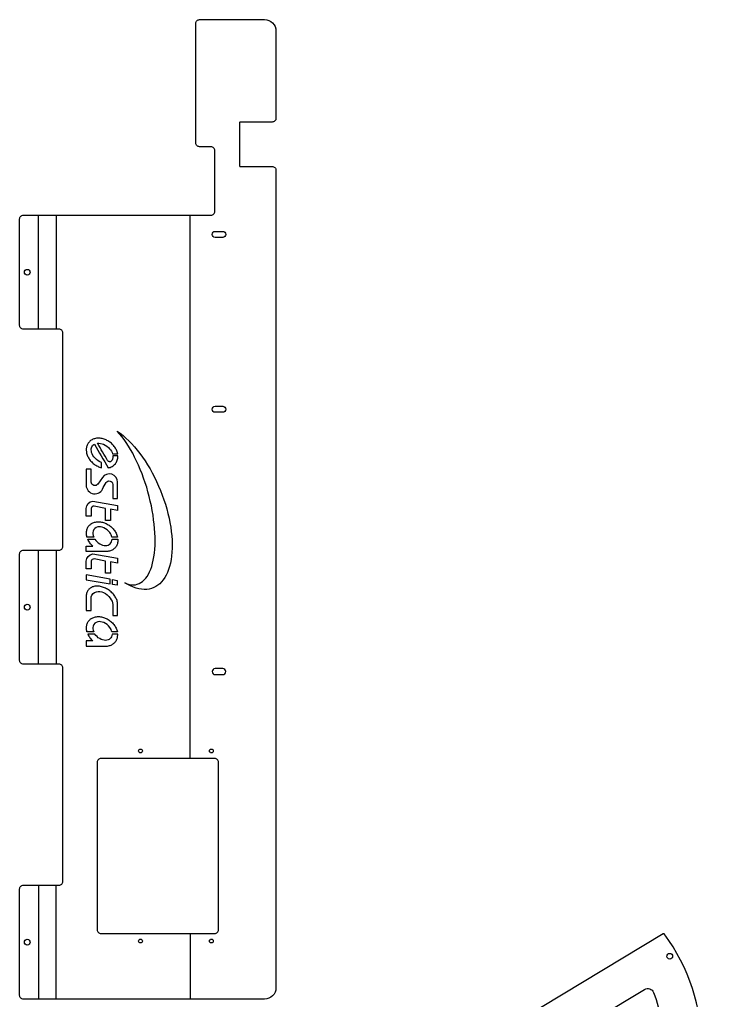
# Model space of a CAD drawing. Extents: x 8541 to 9555, y 14213 to 16793.
# Drawn here: x 8549 to 9463, y 15503 to 16793 of the extents above; entities that cross this region are included whole.
import ezdxf

# ---------------------------------------------------------------- set-up
doc = ezdxf.new("R2010")
doc.units = 0

# ---------------------------------------------------------------- blocks, each defined once
blk = doc.blocks.new('Part938763129', base_point=(-149.7, -250))
at = {"layer": '1'}
for points in [[(149.5, -199.2), (21.4, 12.9, 0.564268), (-21.4, 12.9), (-149.5, -199.2, 0.386213), (-149.3, -200.5, 0.331317), (149.3, -200.5, 0.386213)], [(-25, -118.5), (-25, -189.1, -0.46576), (-34.4, -197, -0.049507), (-72.4, -186.4, -0.46576), (-76.4, -174.8), (-39.8, -114.3, -0.759518)], [(76.4, -174.8, -0.46576), (72.4, -186.4, -0.049507), (34.4, -197, -0.46576), (25, -189.1), (25, -118.5, -0.759518), (39.8, -114.3)]]:
    blk.add_lwpolyline(points, format="xyb", close=True, dxfattribs=at)
for points in [[(-24.5, -43.6), (-27.2, -42), (-35, -55), (-32.4, -56.6)], [(35, -55), (32.4, -56.6), (24.5, -43.6), (27.2, -42)]]:
    blk.add_lwpolyline(points, close=True, dxfattribs=at)
for centre, radius in [((0, 0), 12.7), ((-120, -207.8), 3.75), ((120, -207.8), 3.75), ((0, -240), 3.75)]:
    blk.add_circle(centre, radius, dxfattribs=at)
blk = doc.blocks.new('Part1610212426', base_point=(-620.9, -136.5))
at = {"layer": '1'}
for points in [[(667.5, 185.7), (667.5, -131.5, -0.414214), (662.5, -136.5), (522.5, -136.5, -0.414214), (517.5, -131.5), (517.5, -84.6, 0.414214), (512.5, -79.6), (231.9, -79.6, 0.414214), (226.9, -84.6), (226.9, -131.5, -0.414214), (221.9, -136.5), (81.9, -136.5, -0.414214), (76.9, -131.5), (76.9, -84.6, 0.414214), (71.9, -79.6), (-208.7, -79.6, 0.414214), (-213.7, -84.6), (-213.7, -131.5, -0.414214), (-218.7, -136.5), (-358.7, -136.5, -0.414214), (-363.7, -131.5), (-363.7, 115.2, 0.414214), (-368.7, 120.2), (-448.7, 120.2, 0.414214), (-453.7, 115.2), (-453.7, 100.2, -0.414214), (-458.7, 95.2), (-615.9, 95.2, -0.414214), (-620.9, 100.2), (-620.9, 185.7, -0.414214), (-605.9, 200.7), (-491.2, 200.7, -0.414214), (-486.2, 195.7), (-486.2, 153.7, 0.414214), (-485.2, 152.7), (-428.7, 152.7, 0.414214), (-427.7, 153.7), (-427.7, 195.7, -0.414214), (-422.7, 200.7), (652.5, 200.7, -0.414214)], [(-334.4, 130.7), (-334.4, 120.7, -1), (-342.4, 120.7), (-342.4, 130.7, -1)], [(-104.4, 130.7), (-104.4, 120.7, -1), (-112.4, 120.7), (-112.4, 130.7, -1)], [(240.6, 130.7, 1), (232.6, 130.7), (232.6, 120.7, 1), (240.6, 120.7)], [(581, 120.2, 0.414214), (576, 125.2), (356, 125.2, 0.414214), (351, 120.2), (351, -29.5, 0.414214), (356, -34.5), (576, -34.5, 0.414214), (581, -29.5)], [(8.8, -7.7), (-12.4, -7.7, 0.735169), (-18.6, -27.7), (-10, -33.7, -0.735169), (-12.7, -42.3), (-29.7, -42.3), (-29.7, -49), (-8.5, -49, 0.865241), (-5.3, -26.7), (-11.9, -22.7, -0.761737), (-9.5, -14), (8.8, -14)], [(37.9, -17.1), (37.9, -23.4), (21.9, -23.4), (19.2, -38.6, 0.466308), (22.3, -42.3), (32.1, -42.3), (32.1, -49), (22.3, -49, -0.386919), (12.5, -40.1), (18.3, -7.7), (24.7, -7.7), (23, -17.1)], [(107.3, -17.1), (107.3, -23.4), (91.2, -23.4), (88.5, -38.6, 0.466308), (91.6, -42.3), (101.4, -42.3), (101.4, -49), (91.6, -49, -0.386919), (81.9, -40.1), (87.6, -7.7), (94, -7.7), (92.3, -17.1)]]:
    blk.add_lwpolyline(points, format="xyb", close=True, dxfattribs=at)
for points in [[(119.9, 2), (121.1, 4.9), (121.9, 7.7), (122.4, 10.5), (122.5, 13.2), (122.3, 15.8), (121.8, 18.3), (120.9, 20.8), (119.6, 23.1), (118, 25.3), (116.1, 27.4), (113.9, 29.4), (111.4, 31.3), (108.5, 33), (105.4, 34.5), (101.9, 36), (98.2, 37.2), (94.2, 38.4), (90, 39.3), (85.5, 40.1), (80.8, 40.8), (75.8, 41.2), (70.7, 41.6), (65.4, 41.7), (59.9, 41.7), (54.3, 41.5), (48.6, 41.1), (42.7, 40.6), (36.8, 39.8), (30.7, 39), (24.7, 38), (18.6, 36.8), (12.4, 35.4), (6.3, 34), (0.2, 32.3), (-5.8, 30.6), (-11.8, 28.7), (-17.8, 26.6), (-23.6, 24.5), (-29.3, 22.2), (-34.8, 19.8), (-40.3, 17.4), (-45.5, 14.8), (-50.6, 12.2), (-55.4, 9.4), (-60, 6.6), (-64.5, 3.8), (-68.6, 0.9), (-72.5, -2.1), (-76.1, -5), (-79.5, -8), (-76.8, -4.2), (-73.8, -0.4), (-70.5, 3.3), (-67, 7.1), (-63.2, 10.8), (-59.1, 14.5), (-54.8, 18.1), (-50.2, 21.7), (-45.5, 25.1), (-40.5, 28.5), (-35.3, 31.8), (-30, 35), (-24.6, 38), (-19, 40.9), (-13.2, 43.7), (-7.4, 46.3), (-1.5, 48.8), (4.5, 51.1), (10.5, 53.3), (16.5, 55.2), (22.6, 57), (28.7, 58.6), (34.7, 60), (40.6, 61.2), (46.6, 62.2), (52.4, 63), (58.1, 63.6), (63.7, 64), (69.2, 64.2), (74.5, 64.1), (79.6, 63.9), (84.6, 63.4), (89.4, 62.8), (93.9, 61.9), (98.2, 60.8), (102.3, 59.5), (106.1, 58.1), (109.7, 56.4), (112.9, 54.5), (115.9, 52.5), (118.6, 50.3), (121, 47.9), (123, 45.4), (124.8, 42.7), (126.2, 39.9), (127.3, 36.9), (128.1, 33.8), (128.5, 30.6), (128.6, 27.3), (128.4, 23.9), (127.8, 20.4), (126.9, 16.8), (125.6, 13.2), (124, 9.5), (122.2, 5.8)], [(123.1, -8), (122, -14.3), (115.6, -14.3), (116.7, -8)], [(121.4, -17.5), (115, -17.5), (109.5, -49), (115.9, -49)]]:
    blk.add_lwpolyline(points, close=True, dxfattribs=at)
for centre, radius in [((341, 115.7), 2.5), ((591, 115.7), 2.5), ((341, 22.5), 2.5), ((591, 22.5), 2.5), ((-288.7, -126.5), 3.75), ((151.9, -126.5), 3.75), ((592.5, -126.5), 3.75)]:
    blk.add_circle(centre, radius, dxfattribs=at)
for points, knots in [([(-31.4, -20.1), (-41.8, -26.1), (-52.1, -32.2), (-62.5, -38.2), (-62.5, -38.2), (-62.3, -38.5), (-62.2, -38.8), (-62, -39), (-62, -39), (-60.9, -40.5), (-59.6, -41.4), (-57.8, -42), (-57.8, -42), (-56.1, -42.4), (-54, -42.5), (-51.7, -41.8), (-51.7, -41.8), (-49.1, -41.1), (-46.3, -39.5), (-43.9, -37.2), (-43.9, -37.2), (-41.4, -34.8), (-39.5, -31.8), (-38.4, -28.7), (-38.4, -28.7), (-36.1, -28.7), (-33.8, -28.7), (-31.5, -28.7), (-31.5, -28.7), (-31.8, -29.5), (-32, -30.4), (-32.3, -31.3), (-32.3, -31.3), (-32.6, -32.1), (-33, -33), (-33.4, -33.8), (-33.4, -33.8), (-33.8, -34.6), (-34.3, -35.5), (-34.7, -36.3), (-34.7, -36.3), (-35.2, -37), (-35.8, -37.8), (-36.3, -38.6), (-36.3, -38.6), (-36.9, -39.3), (-37.5, -40), (-38.1, -40.8), (-38.1, -40.8), (-38.8, -41.4), (-39.4, -42.1), (-40.1, -42.7), (-40.1, -42.7), (-40.8, -43.3), (-41.5, -43.9), (-42.3, -44.5), (-42.3, -44.5), (-43, -45), (-43.8, -45.4), (-44.6, -45.9), (-44.6, -45.9), (-45.4, -46.3), (-46.1, -46.7), (-46.9, -47.1), (-46.9, -47.1), (-47.8, -47.4), (-48.6, -47.8), (-49.4, -48.1), (-49.4, -48.1), (-50.2, -48.3), (-51, -48.5), (-51.8, -48.7), (-51.8, -48.7), (-52.7, -48.7), (-53.5, -48.8), (-54.3, -48.9), (-54.3, -48.9), (-55.1, -48.9), (-55.9, -48.9), (-56.7, -48.9), (-56.7, -48.9), (-57.4, -48.8), (-58.2, -48.6), (-59, -48.5), (-59, -48.5), (-59.7, -48.3), (-60.4, -48.1), (-61.1, -47.8), (-61.1, -47.8), (-61.8, -47.5), (-62.5, -47.2), (-63.1, -46.8), (-63.1, -46.8), (-63.7, -46.4), (-64.3, -46), (-64.9, -45.6), (-64.9, -45.6), (-65.5, -45), (-66, -44.5), (-66.5, -44), (-66.5, -44), (-67, -43.4), (-67.4, -42.8), (-67.9, -42.2), (-67.9, -42.2), (-68.2, -41.5), (-68.6, -40.9), (-68.9, -40.2), (-68.9, -40.2), (-69.2, -39.5), (-69.5, -38.7), (-69.7, -38), (-69.7, -38), (-69.9, -37.2), (-70, -36.4), (-70.2, -35.6), (-70.2, -35.6), (-70.3, -34.8), (-70.3, -34), (-70.4, -33.1), (-70.4, -33.1), (-70.4, -32.3), (-70.3, -31.4), (-70.3, -30.6), (-70.3, -30.6), (-70.1, -29.7), (-70, -28.8), (-69.9, -28), (-69.9, -28), (-69.6, -27.1), (-69.4, -26.2), (-69.1, -25.4), (-69.1, -25.4), (-68.8, -24.5), (-68.5, -23.7), (-68.1, -22.8), (-68.1, -22.8), (-67.7, -22), (-67.3, -21.2), (-66.9, -20.3), (-66.9, -20.3), (-66.4, -19.6), (-65.8, -18.8), (-65.3, -18), (-65.3, -18), (-64.8, -17.2), (-64.2, -16.5), (-63.6, -15.8), (-63.6, -15.8), (-62.9, -15.1), (-62.3, -14.4), (-61.6, -13.8), (-61.6, -13.8), (-60.9, -13.2), (-60.2, -12.6), (-59.5, -12), (-59.5, -12), (-58.8, -11.4), (-58, -10.9), (-57.2, -10.4), (-57.2, -10.4), (-56.5, -10), (-55.7, -9.6), (-54.9, -9.1), (-54.9, -9.1), (-54.1, -8.8), (-53.3, -8.5), (-52.4, -8.2), (-52.4, -8.2), (-51.6, -7.9), (-50.8, -7.7), (-50, -7.5), (-50, -7.5), (-50, -9.8), (-50, -12.1), (-50, -14.3), (-50, -14.3), (-52.2, -15), (-54.4, -16.3), (-56.5, -18.1), (-56.5, -18.1), (-59, -20.2), (-61, -23), (-62.3, -26), (-62.3, -26), (-63.5, -28.8), (-63.9, -31.7), (-63.7, -34.1), (-63.7, -34.1), (-56.1, -29.6), (-48.5, -25.2), (-40.9, -20.8), (-40.9, -20.8), (-40.5, -20.6), (-40.2, -20.3), (-40, -20), (-40, -20), (-39.8, -19.7), (-39.6, -19.3), (-39.5, -18.9), (-39.5, -18.9), (-39.3, -18.5), (-39.3, -18.1), (-39.3, -17.7), (-39.3, -17.7), (-39.4, -17.3), (-39.5, -17), (-39.7, -16.6), (-39.7, -16.6), (-39.8, -16.3), (-40.1, -15.9), (-40.4, -15.7), (-40.4, -15.7), (-41.1, -15), (-41.9, -14.6), (-42.9, -14.2), (-42.9, -14.2), (-44.1, -13.8), (-45.4, -13.6), (-47, -13.7), (-47, -13.7), (-47, -11.6), (-47, -9.5), (-47, -7.4), (-47, -7.4), (-45.1, -7.3), (-43.3, -7.5), (-41.5, -8), (-41.5, -8), (-39.8, -8.6), (-38.1, -9.5), (-36.7, -10.6), (-36.7, -10.6), (-35.2, -11.8), (-34, -13.2), (-33.1, -14.8), (-33.1, -14.8), (-32.2, -16.5), (-31.6, -18.2), (-31.4, -20.1)], [0, 0, 0, 0, 0.016667, 0.016667, 0.016667, 0.016667, 0.033333, 0.033333, 0.033333, 0.033333, 0.05, 0.05, 0.05, 0.05, 0.066667, 0.066667, 0.066667, 0.066667, 0.083333, 0.083333, 0.083333, 0.083333, 0.1, 0.1, 0.1, 0.1, 0.116667, 0.116667, 0.116667, 0.116667, 0.133333, 0.133333, 0.133333, 0.133333, 0.15, 0.15, 0.15, 0.15, 0.166667, 0.166667, 0.166667, 0.166667, 0.183333, 0.183333, 0.183333, 0.183333, 0.2, 0.2, 0.2, 0.2, 0.216667, 0.216667, 0.216667, 0.216667, 0.233333, 0.233333, 0.233333, 0.233333, 0.25, 0.25, 0.25, 0.25, 0.266667, 0.266667, 0.266667, 0.266667, 0.283333, 0.283333, 0.283333, 0.283333, 0.3, 0.3, 0.3, 0.3, 0.316667, 0.316667, 0.316667, 0.316667, 0.333333, 0.333333, 0.333333, 0.333333, 0.35, 0.35, 0.35, 0.35, 0.366667, 0.366667, 0.366667, 0.366667, 0.383333, 0.383333, 0.383333, 0.383333, 0.4, 0.4, 0.4, 0.4, 0.416667, 0.416667, 0.416667, 0.416667, 0.433333, 0.433333, 0.433333, 0.433333, 0.45, 0.45, 0.45, 0.45, 0.466667, 0.466667, 0.466667, 0.466667, 0.483333, 0.483333, 0.483333, 0.483333, 0.5, 0.5, 0.5, 0.5, 0.516667, 0.516667, 0.516667, 0.516667, 0.533333, 0.533333, 0.533333, 0.533333, 0.55, 0.55, 0.55, 0.55, 0.566667, 0.566667, 0.566667, 0.566667, 0.583333, 0.583333, 0.583333, 0.583333, 0.6, 0.6, 0.6, 0.6, 0.616667, 0.616667, 0.616667, 0.616667, 0.633333, 0.633333, 0.633333, 0.633333, 0.65, 0.65, 0.65, 0.65, 0.666667, 0.666667, 0.666667, 0.666667, 0.683333, 0.683333, 0.683333, 0.683333, 0.7, 0.7, 0.7, 0.7, 0.716667, 0.716667, 0.716667, 0.716667, 0.733333, 0.733333, 0.733333, 0.733333, 0.75, 0.75, 0.75, 0.75, 0.766667, 0.766667, 0.766667, 0.766667, 0.783333, 0.783333, 0.783333, 0.783333, 0.8, 0.8, 0.8, 0.8, 0.816667, 0.816667, 0.816667, 0.816667, 0.833333, 0.833333, 0.833333, 0.833333, 0.85, 0.85, 0.85, 0.85, 0.866667, 0.866667, 0.866667, 0.866667, 0.883333, 0.883333, 0.883333, 0.883333, 0.9, 0.9, 0.9, 0.9, 0.916667, 0.916667, 0.916667, 0.916667, 0.933333, 0.933333, 0.933333, 0.933333, 0.95, 0.95, 0.95, 0.95, 0.966667, 0.966667, 0.966667, 0.966667, 0.983333, 0.983333, 0.983333, 0.983333, 1, 1, 1, 1]), ([(59.6, -7.9), (58.7, -8.2), (57.9, -8.4), (57.1, -8.6), (57.1, -8.6), (56.3, -9), (55.4, -9.3), (54.6, -9.6), (54.6, -9.6), (53.8, -10.1), (53, -10.5), (52.2, -11), (52.2, -11), (51.5, -11.5), (50.7, -12), (50, -12.6), (50, -12.6), (49.2, -13.2), (48.5, -13.8), (47.8, -14.4), (47.8, -14.4), (47.2, -15.1), (46.5, -15.8), (45.9, -16.5), (45.9, -16.5), (45.3, -17.3), (44.7, -18), (44.1, -18.8), (44.1, -18.8), (43.6, -19.6), (43.2, -20.4), (42.7, -21.2), (42.7, -21.2), (42.2, -22.1), (41.8, -22.9), (41.4, -23.8), (41.4, -23.8), (41.1, -24.6), (40.8, -25.5), (40.5, -26.4), (40.5, -26.4), (40.3, -27.2), (40.1, -28.1), (39.9, -29), (39.9, -29), (39.8, -29.9), (39.7, -30.8), (39.5, -31.6), (39.5, -31.6), (39.5, -32.5), (39.5, -33.3), (39.5, -34.2), (39.5, -34.2), (39.7, -35), (39.8, -35.8), (39.9, -36.7), (39.9, -36.7), (40.1, -37.4), (40.3, -38.2), (40.5, -39), (40.5, -39), (40.8, -39.7), (41.1, -40.4), (41.4, -41.1), (41.4, -41.1), (41.8, -41.8), (42.2, -42.4), (42.7, -43.1), (42.7, -43.1), (43.2, -43.6), (43.6, -44.2), (44.1, -44.8), (44.1, -44.8), (44.7, -45.2), (45.3, -45.7), (45.9, -46.2), (45.9, -46.2), (46.5, -46.5), (47.2, -46.9), (47.8, -47.3), (47.8, -47.3), (48.5, -47.5), (49.2, -47.8), (50, -48.1), (50, -48.1), (50.7, -48.2), (51.5, -48.4), (52.2, -48.6), (52.2, -48.6), (53, -48.6), (53.8, -48.6), (54.6, -48.7), (54.6, -48.7), (55.4, -48.6), (56.3, -48.6), (57.1, -48.5), (57.1, -48.5), (57.9, -48.3), (58.7, -48.1), (59.6, -48), (59.6, -48), (59.6, -45), (59.6, -42.1), (59.6, -39.1), (59.6, -39.1), (56.9, -40.3), (54.1, -40.5), (51.9, -39.9), (51.9, -39.9), (49, -39), (47, -36.9), (46.4, -33.8), (46.4, -33.8), (45.9, -31.4), (46.2, -28.6), (47.5, -25.8), (47.5, -25.8), (48.8, -22.8), (51.1, -19.9), (53.8, -18), (53.8, -18), (55.6, -16.7), (57.6, -15.7), (59.6, -15.3), (59.6, -15.3), (59.6, -12.8), (59.6, -10.4), (59.6, -7.9)], [0, 0, 0, 0, 0.03125, 0.03125, 0.03125, 0.03125, 0.0625, 0.0625, 0.0625, 0.0625, 0.09375, 0.09375, 0.09375, 0.09375, 0.125, 0.125, 0.125, 0.125, 0.15625, 0.15625, 0.15625, 0.15625, 0.1875, 0.1875, 0.1875, 0.1875, 0.21875, 0.21875, 0.21875, 0.21875, 0.25, 0.25, 0.25, 0.25, 0.28125, 0.28125, 0.28125, 0.28125, 0.3125, 0.3125, 0.3125, 0.3125, 0.34375, 0.34375, 0.34375, 0.34375, 0.375, 0.375, 0.375, 0.375, 0.40625, 0.40625, 0.40625, 0.40625, 0.4375, 0.4375, 0.4375, 0.4375, 0.46875, 0.46875, 0.46875, 0.46875, 0.5, 0.5, 0.5, 0.5, 0.53125, 0.53125, 0.53125, 0.53125, 0.5625, 0.5625, 0.5625, 0.5625, 0.59375, 0.59375, 0.59375, 0.59375, 0.625, 0.625, 0.625, 0.625, 0.65625, 0.65625, 0.65625, 0.65625, 0.6875, 0.6875, 0.6875, 0.6875, 0.71875, 0.71875, 0.71875, 0.71875, 0.75, 0.75, 0.75, 0.75, 0.78125, 0.78125, 0.78125, 0.78125, 0.8125, 0.8125, 0.8125, 0.8125, 0.84375, 0.84375, 0.84375, 0.84375, 0.875, 0.875, 0.875, 0.875, 0.90625, 0.90625, 0.90625, 0.90625, 0.9375, 0.9375, 0.9375, 0.9375, 0.96875, 0.96875, 0.96875, 0.96875, 1, 1, 1, 1]), ([(78.7, -23.2), (78.7, -22.3), (78.6, -21.5), (78.6, -20.7), (78.6, -20.7), (78.4, -19.9), (78.3, -19.1), (78.1, -18.3), (78.1, -18.3), (77.8, -17.5), (77.6, -16.8), (77.3, -16), (77.3, -16), (77, -15.3), (76.6, -14.6), (76.3, -14), (76.3, -14), (75.8, -13.3), (75.4, -12.7), (74.9, -12.1), (74.9, -12.1), (74.4, -11.6), (73.9, -11.1), (73.3, -10.5), (73.3, -10.5), (72.7, -10.1), (72.1, -9.7), (71.5, -9.2), (71.5, -9.2), (70.8, -8.9), (70.2, -8.6), (69.5, -8.2), (69.5, -8.2), (68.8, -8), (68, -7.8), (67.3, -7.6), (67.3, -7.6), (66.5, -7.4), (65.8, -7.3), (65, -7.2), (65, -7.2), (64.2, -7.2), (63.4, -7.2), (62.6, -7.2), (62.6, -7.2), (62.6, -9.8), (62.6, -12.3), (62.6, -14.9), (62.6, -14.9), (65, -15), (67.1, -15.9), (68.6, -17.4), (68.6, -17.4), (69.9, -18.8), (70.8, -20.9), (70.8, -23.4), (70.8, -23.4), (70.8, -25.9), (70.1, -28.7), (68.5, -31.2), (68.5, -31.2), (67.1, -33.7), (65, -36), (62.6, -37.6), (62.6, -37.6), (62.6, -40.7), (62.6, -43.8), (62.6, -46.9), (62.6, -46.9), (64.3, -46.1), (65.9, -45.1), (67.4, -44), (67.4, -44), (68.9, -42.9), (70.3, -41.6), (71.6, -40.2), (71.6, -40.2), (71.6, -43.1), (71.6, -46), (71.6, -49), (71.6, -49), (74, -49), (76.3, -49), (78.7, -49), (78.7, -49), (78.7, -40.4), (78.7, -31.8), (78.7, -23.2)], [0, 0, 0, 0, 0.045455, 0.045455, 0.045455, 0.045455, 0.090909, 0.090909, 0.090909, 0.090909, 0.136364, 0.136364, 0.136364, 0.136364, 0.181818, 0.181818, 0.181818, 0.181818, 0.227273, 0.227273, 0.227273, 0.227273, 0.272727, 0.272727, 0.272727, 0.272727, 0.318182, 0.318182, 0.318182, 0.318182, 0.363636, 0.363636, 0.363636, 0.363636, 0.409091, 0.409091, 0.409091, 0.409091, 0.454545, 0.454545, 0.454545, 0.454545, 0.5, 0.5, 0.5, 0.5, 0.545455, 0.545455, 0.545455, 0.545455, 0.590909, 0.590909, 0.590909, 0.590909, 0.636364, 0.636364, 0.636364, 0.636364, 0.681818, 0.681818, 0.681818, 0.681818, 0.727273, 0.727273, 0.727273, 0.727273, 0.772727, 0.772727, 0.772727, 0.772727, 0.818182, 0.818182, 0.818182, 0.818182, 0.863636, 0.863636, 0.863636, 0.863636, 0.909091, 0.909091, 0.909091, 0.909091, 0.954545, 0.954545, 0.954545, 0.954545, 1, 1, 1, 1]), ([(162.7, -7.7), (162.7, -9.8), (162.7, -11.9), (162.7, -14), (162.7, -14), (157.9, -14), (153, -14), (148.2, -14), (148.2, -14), (145.5, -14.2), (142.7, -15.4), (140.1, -17.2), (140.1, -17.2), (136.9, -19.5), (134.2, -22.7), (132.7, -26.2), (132.7, -26.2), (131.3, -29.4), (130.9, -32.6), (131.5, -35.2), (131.5, -35.2), (132.3, -39), (134.8, -41.6), (138.5, -42.3), (138.5, -42.3), (144.4, -42.3), (150.3, -42.3), (156.1, -42.3), (156.1, -42.3), (156.1, -44.5), (156.1, -46.7), (156.1, -49), (156.1, -49), (149.8, -49), (143.5, -49), (137.2, -49), (137.2, -49), (136.4, -48.9), (135.7, -48.8), (134.9, -48.7), (134.9, -48.7), (134.2, -48.6), (133.5, -48.4), (132.8, -48.2), (132.8, -48.2), (132.1, -47.9), (131.5, -47.6), (130.8, -47.3), (130.8, -47.3), (130.3, -46.9), (129.7, -46.5), (129.1, -46.1), (129.1, -46.1), (128.6, -45.6), (128.1, -45.1), (127.6, -44.7), (127.6, -44.7), (127.2, -44.1), (126.7, -43.5), (126.3, -42.9), (126.3, -42.9), (126, -42.3), (125.7, -41.6), (125.3, -40.9), (125.3, -40.9), (125.1, -40.2), (124.9, -39.5), (124.6, -38.8), (124.6, -38.8), (124.5, -38), (124.4, -37.2), (124.3, -36.4), (124.3, -36.4), (124.2, -35.6), (124.2, -34.7), (124.2, -33.9), (124.2, -33.9), (124.3, -33), (124.3, -32.2), (124.4, -31.3), (124.4, -31.3), (124.6, -30.4), (124.8, -29.6), (125, -28.7), (125, -28.7), (125.2, -27.8), (125.5, -26.9), (125.8, -26), (125.8, -26), (126.2, -25.2), (126.6, -24.3), (126.9, -23.4), (126.9, -23.4), (127.4, -22.6), (127.9, -21.7), (128.3, -20.9), (128.3, -20.9), (128.9, -20.1), (129.4, -19.3), (130, -18.5), (130, -18.5), (130.6, -17.7), (131.2, -16.9), (131.8, -16.2), (131.8, -16.2), (132.5, -15.5), (133.2, -14.8), (133.9, -14.1), (133.9, -14.1), (134.6, -13.5), (135.3, -12.9), (136.1, -12.3), (136.1, -12.3), (136.8, -11.7), (137.6, -11.2), (138.4, -10.7), (138.4, -10.7), (139.2, -10.2), (140, -9.8), (140.8, -9.4), (140.8, -9.4), (141.6, -9), (142.4, -8.7), (143.2, -8.3), (143.2, -8.3), (144.1, -8.1), (144.9, -7.9), (145.7, -7.7), (145.7, -7.7), (151.4, -7.7), (157, -7.7), (162.7, -7.7)], [0, 0, 0, 0, 0.030303, 0.030303, 0.030303, 0.030303, 0.060606, 0.060606, 0.060606, 0.060606, 0.090909, 0.090909, 0.090909, 0.090909, 0.121212, 0.121212, 0.121212, 0.121212, 0.151515, 0.151515, 0.151515, 0.151515, 0.181818, 0.181818, 0.181818, 0.181818, 0.212121, 0.212121, 0.212121, 0.212121, 0.242424, 0.242424, 0.242424, 0.242424, 0.272727, 0.272727, 0.272727, 0.272727, 0.30303, 0.30303, 0.30303, 0.30303, 0.333333, 0.333333, 0.333333, 0.333333, 0.363636, 0.363636, 0.363636, 0.363636, 0.393939, 0.393939, 0.393939, 0.393939, 0.424242, 0.424242, 0.424242, 0.424242, 0.454545, 0.454545, 0.454545, 0.454545, 0.484848, 0.484848, 0.484848, 0.484848, 0.515152, 0.515152, 0.515152, 0.515152, 0.545455, 0.545455, 0.545455, 0.545455, 0.575758, 0.575758, 0.575758, 0.575758, 0.606061, 0.606061, 0.606061, 0.606061, 0.636364, 0.636364, 0.636364, 0.636364, 0.666667, 0.666667, 0.666667, 0.666667, 0.69697, 0.69697, 0.69697, 0.69697, 0.727273, 0.727273, 0.727273, 0.727273, 0.757576, 0.757576, 0.757576, 0.757576, 0.787879, 0.787879, 0.787879, 0.787879, 0.818182, 0.818182, 0.818182, 0.818182, 0.848485, 0.848485, 0.848485, 0.848485, 0.878788, 0.878788, 0.878788, 0.878788, 0.909091, 0.909091, 0.909091, 0.909091, 0.939394, 0.939394, 0.939394, 0.939394, 0.969697, 0.969697, 0.969697, 0.969697, 1, 1, 1, 1]), ([(184.3, -7.9), (183.5, -8.2), (182.7, -8.4), (181.8, -8.6), (181.8, -8.6), (181, -9), (180.2, -9.3), (179.4, -9.6), (179.4, -9.6), (178.6, -10.1), (177.8, -10.5), (177, -11), (177, -11), (176.2, -11.5), (175.5, -12), (174.7, -12.6), (174.7, -12.6), (174, -13.2), (173.3, -13.8), (172.6, -14.4), (172.6, -14.4), (171.9, -15.1), (171.3, -15.8), (170.6, -16.5), (170.6, -16.5), (170.1, -17.3), (169.5, -18), (168.9, -18.8), (168.9, -18.8), (168.4, -19.6), (167.9, -20.4), (167.4, -21.2), (167.4, -21.2), (167, -22.1), (166.6, -22.9), (166.2, -23.8), (166.2, -23.8), (165.9, -24.6), (165.6, -25.5), (165.3, -26.4), (165.3, -26.4), (165, -27.2), (164.8, -28.1), (164.6, -29), (164.6, -29), (164.5, -29.9), (164.4, -30.8), (164.3, -31.6), (164.3, -31.6), (164.3, -32.5), (164.3, -33.3), (164.3, -34.2), (164.3, -34.2), (164.4, -35), (164.5, -35.8), (164.6, -36.7), (164.6, -36.7), (164.8, -37.4), (165, -38.2), (165.3, -39), (165.3, -39), (165.6, -39.7), (165.9, -40.4), (166.2, -41.1), (166.2, -41.1), (166.6, -41.8), (167, -42.4), (167.4, -43.1), (167.4, -43.1), (167.9, -43.6), (168.4, -44.2), (168.9, -44.8), (168.9, -44.8), (169.5, -45.2), (170.1, -45.7), (170.6, -46.2), (170.6, -46.2), (171.3, -46.5), (171.9, -46.9), (172.6, -47.3), (172.6, -47.3), (173.3, -47.5), (174, -47.8), (174.7, -48.1), (174.7, -48.1), (175.5, -48.2), (176.2, -48.4), (177, -48.6), (177, -48.6), (177.8, -48.6), (178.6, -48.6), (179.4, -48.7), (179.4, -48.7), (180.2, -48.6), (181, -48.6), (181.8, -48.5), (181.8, -48.5), (182.7, -48.3), (183.5, -48.1), (184.3, -48), (184.3, -48), (184.3, -45), (184.3, -42.1), (184.3, -39.1), (184.3, -39.1), (181.6, -40.3), (178.9, -40.5), (176.7, -39.9), (176.7, -39.9), (173.8, -39), (171.8, -36.9), (171.1, -33.8), (171.1, -33.8), (170.6, -31.4), (171, -28.6), (172.2, -25.8), (172.2, -25.8), (173.5, -22.8), (175.8, -19.9), (178.6, -18), (178.6, -18), (180.4, -16.7), (182.4, -15.7), (184.3, -15.3), (184.3, -15.3), (184.3, -12.8), (184.3, -10.4), (184.3, -7.9)], [0, 0, 0, 0, 0.03125, 0.03125, 0.03125, 0.03125, 0.0625, 0.0625, 0.0625, 0.0625, 0.09375, 0.09375, 0.09375, 0.09375, 0.125, 0.125, 0.125, 0.125, 0.15625, 0.15625, 0.15625, 0.15625, 0.1875, 0.1875, 0.1875, 0.1875, 0.21875, 0.21875, 0.21875, 0.21875, 0.25, 0.25, 0.25, 0.25, 0.28125, 0.28125, 0.28125, 0.28125, 0.3125, 0.3125, 0.3125, 0.3125, 0.34375, 0.34375, 0.34375, 0.34375, 0.375, 0.375, 0.375, 0.375, 0.40625, 0.40625, 0.40625, 0.40625, 0.4375, 0.4375, 0.4375, 0.4375, 0.46875, 0.46875, 0.46875, 0.46875, 0.5, 0.5, 0.5, 0.5, 0.53125, 0.53125, 0.53125, 0.53125, 0.5625, 0.5625, 0.5625, 0.5625, 0.59375, 0.59375, 0.59375, 0.59375, 0.625, 0.625, 0.625, 0.625, 0.65625, 0.65625, 0.65625, 0.65625, 0.6875, 0.6875, 0.6875, 0.6875, 0.71875, 0.71875, 0.71875, 0.71875, 0.75, 0.75, 0.75, 0.75, 0.78125, 0.78125, 0.78125, 0.78125, 0.8125, 0.8125, 0.8125, 0.8125, 0.84375, 0.84375, 0.84375, 0.84375, 0.875, 0.875, 0.875, 0.875, 0.90625, 0.90625, 0.90625, 0.90625, 0.9375, 0.9375, 0.9375, 0.9375, 0.96875, 0.96875, 0.96875, 0.96875, 1, 1, 1, 1]), ([(203.2, -23.3), (203.2, -31.8), (203.2, -40.4), (203.2, -49), (203.2, -49), (200.9, -49), (198.6, -49), (196.3, -49), (196.3, -49), (196.3, -46), (196.3, -43.1), (196.3, -40.2), (196.3, -40.2), (195.1, -41.6), (193.7, -42.9), (192.2, -44), (192.2, -44), (190.7, -45.1), (189, -46.1), (187.3, -46.9), (187.3, -46.9), (187.3, -43.8), (187.3, -40.7), (187.3, -37.6), (187.3, -37.6), (189.7, -36), (191.8, -33.7), (193.3, -31.2), (193.3, -31.2), (194.8, -28.7), (195.6, -25.9), (195.6, -23.4), (195.6, -23.4), (195.5, -20.9), (194.7, -18.8), (193.3, -17.4), (193.3, -17.4), (191.9, -15.9), (189.8, -15), (187.3, -14.9), (187.3, -14.9), (187.3, -12.5), (187.3, -10), (187.3, -7.5), (187.3, -7.5), (188.1, -7.5), (188.9, -7.5), (189.7, -7.6), (189.7, -7.6), (190.5, -7.7), (191.2, -7.8), (192, -7.9), (192, -7.9), (192.7, -8.1), (193.4, -8.4), (194.1, -8.6), (194.1, -8.6), (194.8, -8.9), (195.4, -9.2), (196.1, -9.6), (196.1, -9.6), (196.7, -10), (197.3, -10.4), (197.9, -10.9), (197.9, -10.9), (198.4, -11.4), (198.9, -11.9), (199.4, -12.4), (199.4, -12.4), (199.9, -13), (200.3, -13.6), (200.7, -14.2), (200.7, -14.2), (201.1, -14.9), (201.4, -15.5), (201.8, -16.2), (201.8, -16.2), (202, -17), (202.3, -17.7), (202.5, -18.4), (202.5, -18.4), (202.7, -19.2), (202.8, -20), (203, -20.8), (203, -20.8), (203.1, -21.6), (203.1, -22.4), (203.2, -23.3)], [0, 0, 0, 0, 0.045455, 0.045455, 0.045455, 0.045455, 0.090909, 0.090909, 0.090909, 0.090909, 0.136364, 0.136364, 0.136364, 0.136364, 0.181818, 0.181818, 0.181818, 0.181818, 0.227273, 0.227273, 0.227273, 0.227273, 0.272727, 0.272727, 0.272727, 0.272727, 0.318182, 0.318182, 0.318182, 0.318182, 0.363636, 0.363636, 0.363636, 0.363636, 0.409091, 0.409091, 0.409091, 0.409091, 0.454545, 0.454545, 0.454545, 0.454545, 0.5, 0.5, 0.5, 0.5, 0.545455, 0.545455, 0.545455, 0.545455, 0.590909, 0.590909, 0.590909, 0.590909, 0.636364, 0.636364, 0.636364, 0.636364, 0.681818, 0.681818, 0.681818, 0.681818, 0.727273, 0.727273, 0.727273, 0.727273, 0.772727, 0.772727, 0.772727, 0.772727, 0.818182, 0.818182, 0.818182, 0.818182, 0.863636, 0.863636, 0.863636, 0.863636, 0.909091, 0.909091, 0.909091, 0.909091, 0.954545, 0.954545, 0.954545, 0.954545, 1, 1, 1, 1])]:
    blk.add_open_spline(points, degree=3, knots=knots, dxfattribs=at)
at = {"layer": '2'}
for p, q in [((351, 87.9), (-363.7, 87.9)), ((581, 87.9), (667.5, 87.9)), ((-363.7, -88.4), (-213.7, -88.4)), ((76.9, -88.4), (226.9, -88.4)), ((667.5, -88.4), (517.5, -88.4)), ((-213.7, -111.9), (-363.7, -111.9)), ((226.9, -111.9), (76.9, -111.9)), ((517.5, -111.9), (667.5, -111.9))]:
    blk.add_line(p, q, dxfattribs=at)

msp = doc.modelspace()

# ---------------------------------------------------------------- block references
at = {"layer": '1'}
for name, p, rotation in [('Part1610212426', (8548.6, 16793.1), 269.999999977959), ('Part938763129', (9446, 15291.5), 90.0000001836389)]:
    msp.add_blockref(name, p, dxfattribs=dict(at, rotation=rotation))

doc.saveas('drawing.dxf')
